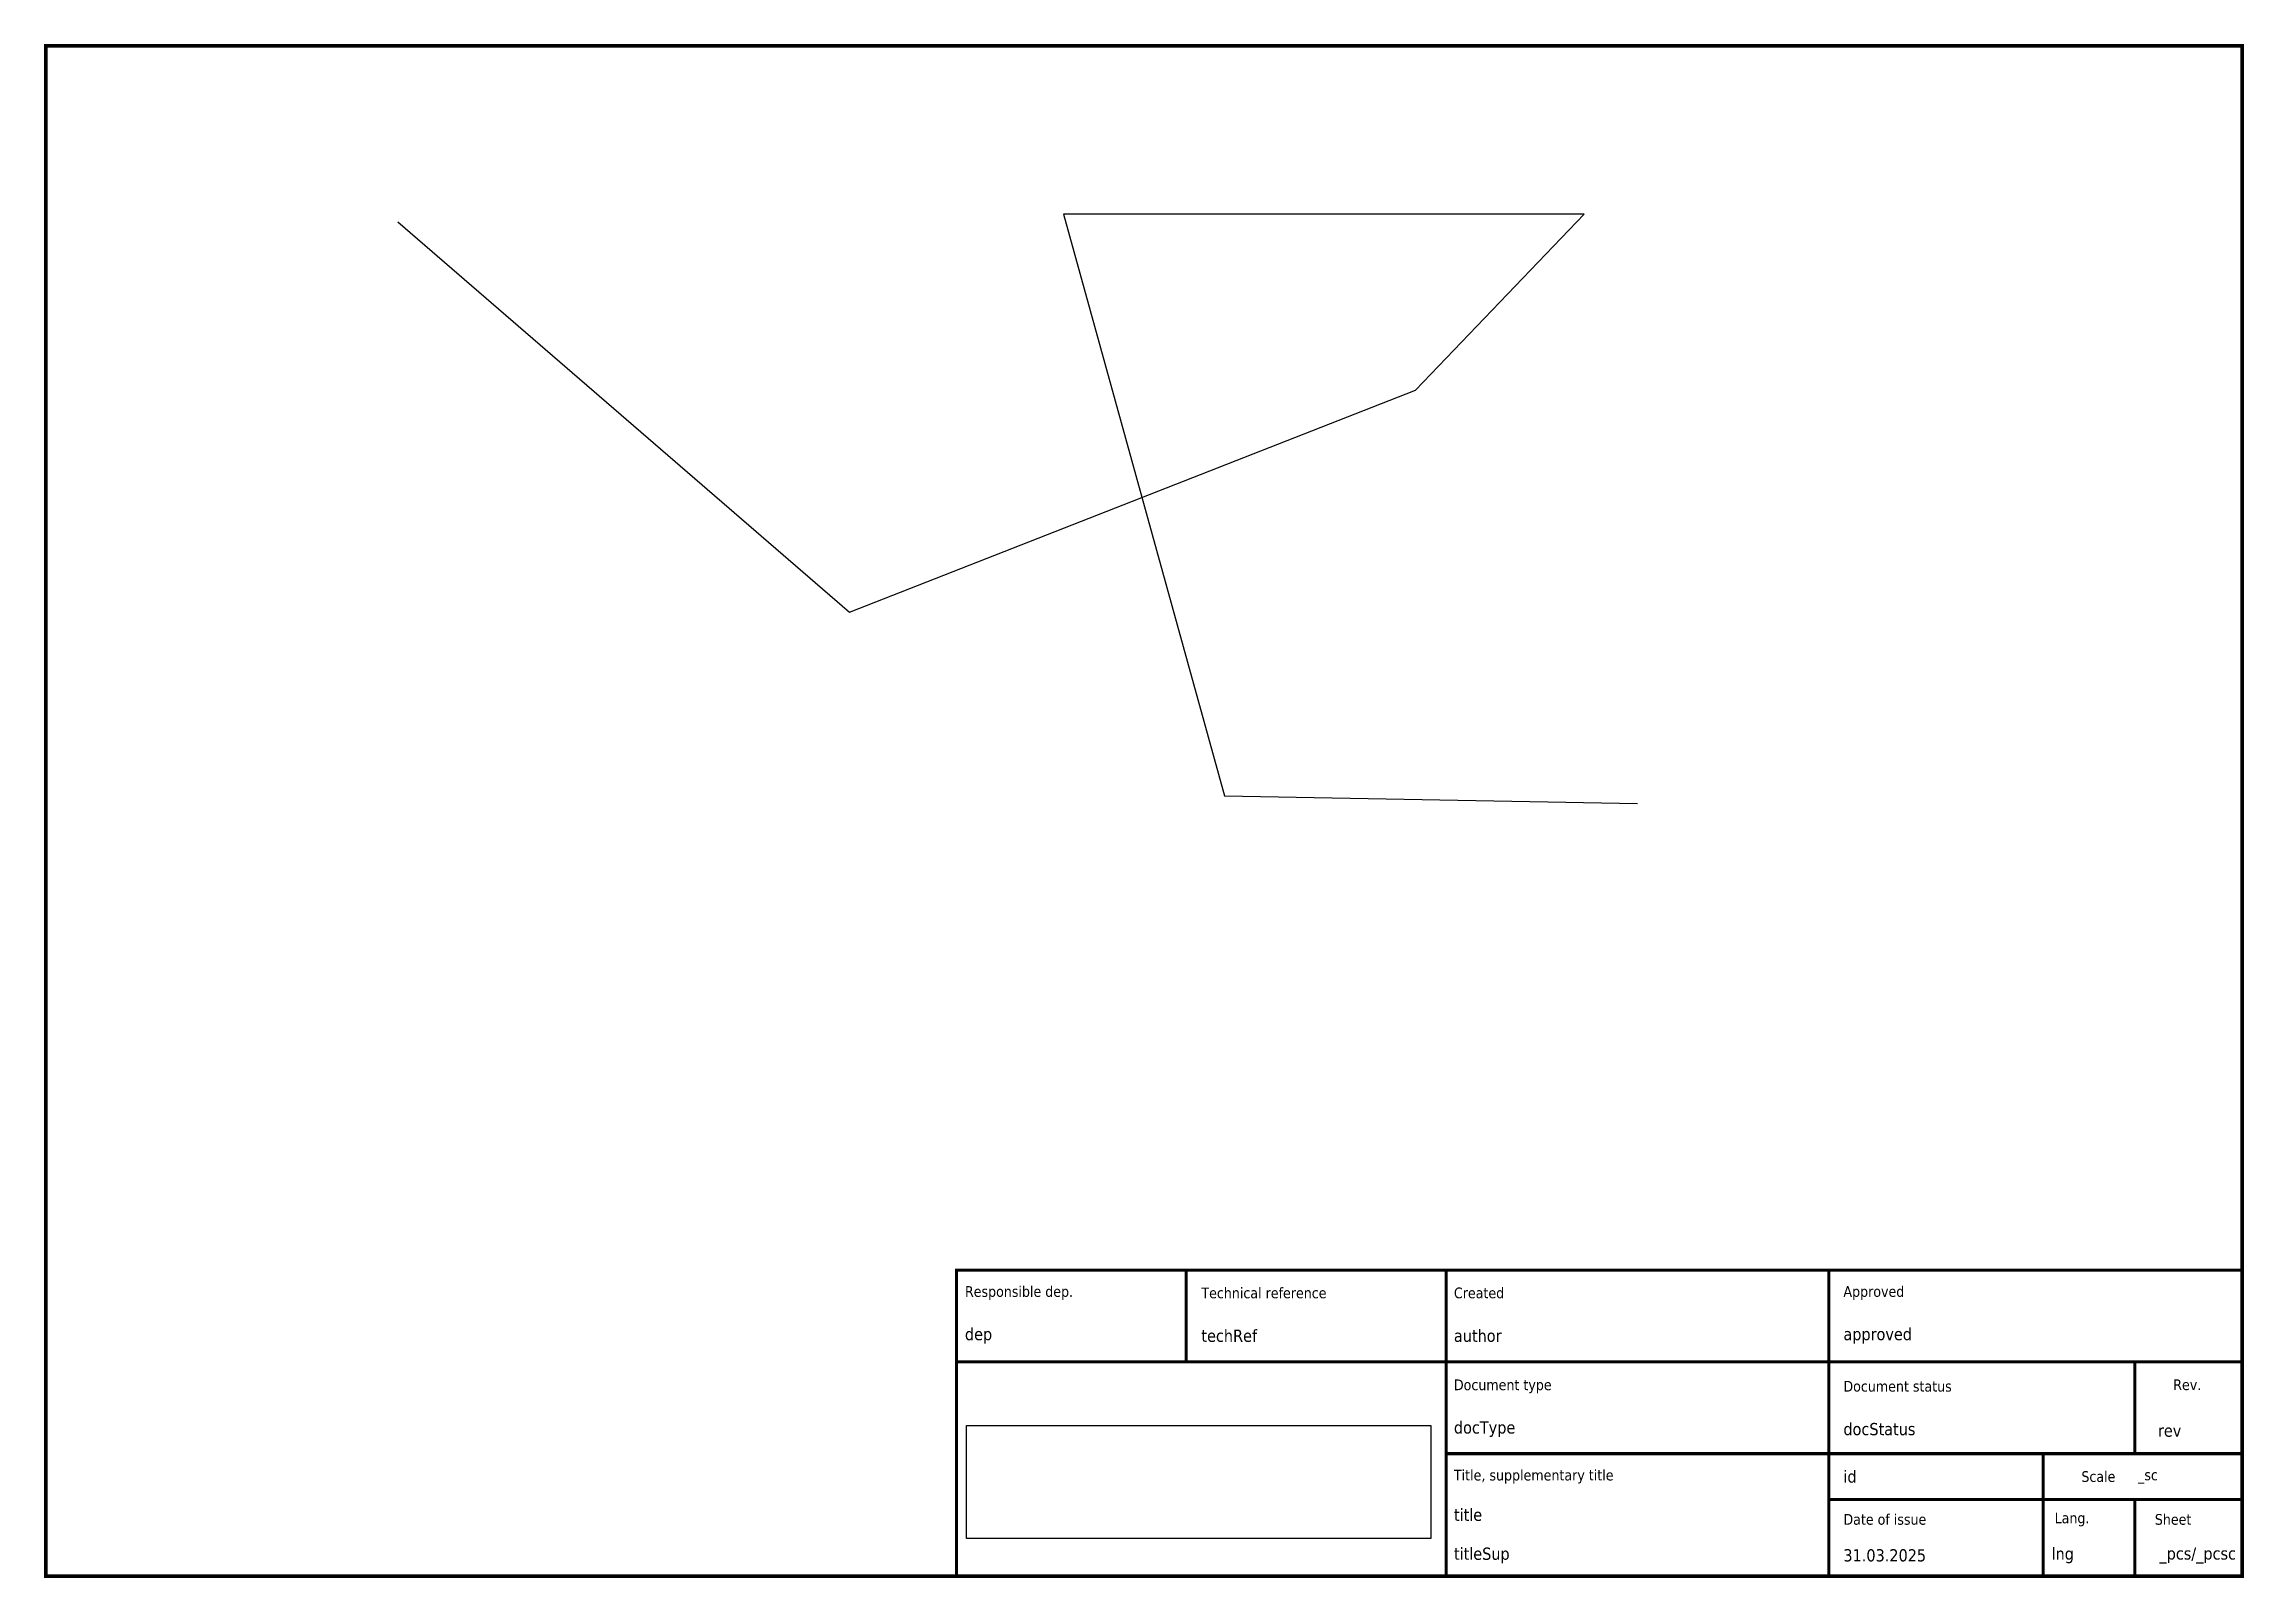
# Model space of a CAD drawing. Header units: millimetres. Extents: x -2 to 2872, y -2002 to 2.
import ezdxf

# ---------------------------------------------------------------- set-up
doc = ezdxf.new("R2010")
doc.units = ezdxf.units.MM
doc.header["$MEASUREMENT"] = 0
doc.styles.add('Tahoma', font='tahoma.ttf')
doc.styles.add('Tahoma Bold', font='tahomabd.ttf')
picture_1 = doc.add_image_def('image1.jpg', size_in_pixel=(619, 151))

# ---------------------------------------------------------------- blocks, each defined once
blk = doc.blocks.new('C--Users-Public-Documents-ProfiCAD_Library-_TB-standard9-ptb')
at = {"const_width": 4}
blk.add_lwpolyline([(0, 0), (1680, 0), (1680, 400), (0, 400)], close=True, dxfattribs=at)
for points in [[(300, 400), (300, 280)], [(640, 400), (640, 0)], [(1140, 400), (1140, 0)], [(0, 280), (1680, 280)], [(1540, 280), (1540, 160)], [(640, 160), (1680, 160)], [(1420, 160), (1420, 0)], [(1140, 100), (1680, 100)], [(1540, 100), (1540, 0)]]:
    blk.add_lwpolyline(points, dxfattribs=at)
for s, insert, char_height, attachment_point, style in [('Responsible dep.', (11, 370), 14, 4, 'Tahoma'), ('Technical reference', (320, 370), 14, 4, 'Tahoma'), ('Created', (650, 370), 14, 4, 'Tahoma'), ('Approved', (1159, 370), 14, 4, 'Tahoma'), ('{dep}', (11, 314), 16, 4, 'Tahoma Bold'), ('{techRef}', (320, 314), 16, 4, 'Tahoma Bold'), ('{author}', (650, 314), 16, 4, 'Tahoma Bold'), ('{approved}', (1159, 314), 16, 4, 'Tahoma Bold'), ('Document type', (650, 248), 14, 4, 'Tahoma'), ('Document status', (1159, 248), 14, 4, 'Tahoma'), ('Rev.', (1590, 250), 14, 4, 'Tahoma'), ('{docType}', (650, 192), 16, 4, 'Tahoma Bold'), ('{docStatus}', (1159, 192), 16, 4, 'Tahoma Bold'), ('{rev}', (1570, 190), 16, 4, 'Tahoma Bold'), ('Title, supplementary title', (650, 130), 14, 4, 'Tahoma'), ('{id}', (1159, 130), 16, 4, 'Tahoma Bold'), ('Scale', (1470, 130), 14, 4, 'Tahoma'), ('{_sc}', (1544, 130), 14, 4, 'Tahoma'), ('{title}', (650, 80), 16, 4, 'Tahoma Bold'), ('Date of issue', (1159, 74), 14, 4, 'Tahoma'), ('Lang.', (1435, 74), 14, 4, 'Tahoma'), ('Sheet', (1566, 74), 14, 4, 'Tahoma'), ('{titleSup}', (650, 27), 16, 4, 'Tahoma Bold'), ('31.03.2025', (1159, 27), 16, 4, 'Tahoma Bold'), ('{lng}', (1431, 27), 16, 4, 'Tahoma Bold'), ('{_pcs}/{_pcsc}', (1672, 27), 16, 6, 'Tahoma Bold')]:
    blk.add_mtext(s, dxfattribs=dict(insert=insert, char_height=char_height, attachment_point=attachment_point, style=style))
image = blk.add_image(picture_1, insert=(13, 49), size_in_units=(607, 148))

msp = doc.modelspace()

# ---------------------------------------------------------------- linework, layer by layer
at = {"const_width": 5}
msp.add_lwpolyline([(0, -2000), (2870, -2000), (2870, 0), (0, 0)], close=True, dxfattribs=at)
msp.add_lwpolyline([(460, -230), (1050, -740), (1790, -450), (2010, -220), (1330, -220), (1540, -980), (2080, -990)])

# ---------------------------------------------------------------- block references
msp.add_blockref('C--Users-Public-Documents-ProfiCAD_Library-_TB-standard9-ptb', (1190, -2000))

doc.saveas('drawing.dxf')
